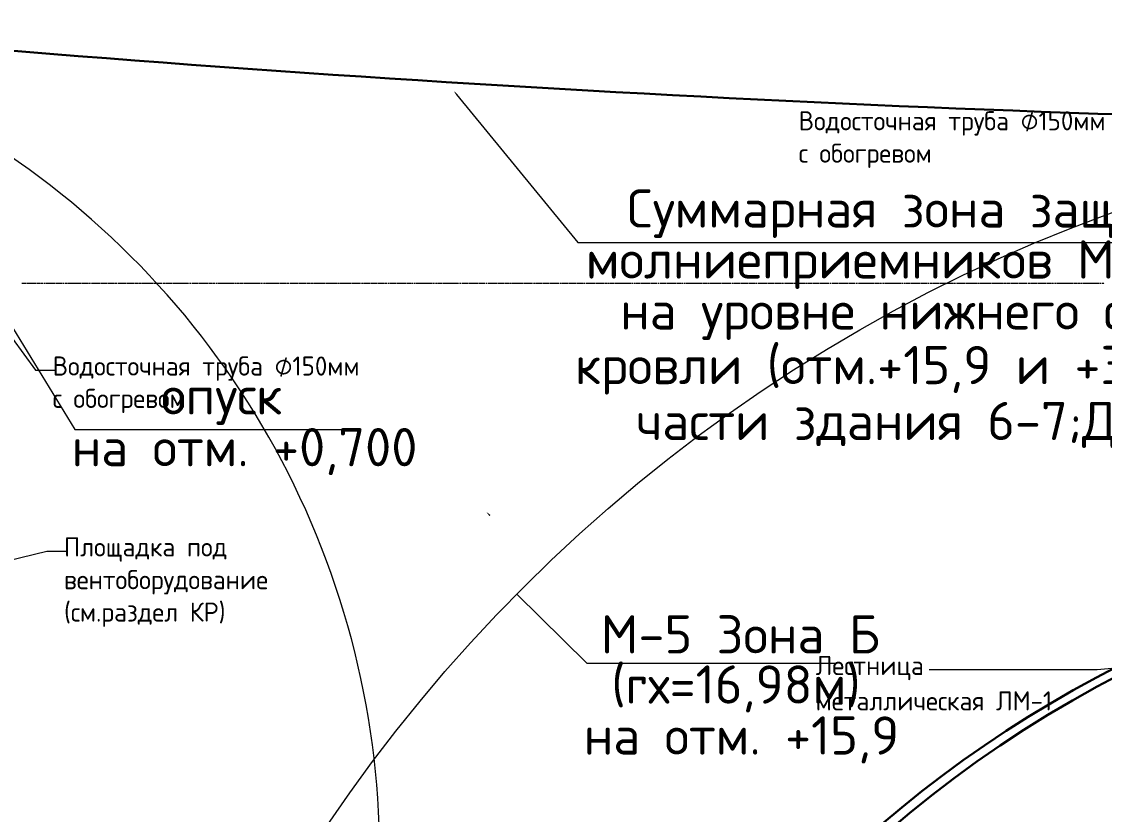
# Model space of a CAD drawing. Header units: millimetres. Extents: x -42533 to 645315, y 3457 to 82611.
# Drawn here: x 575676 to 587005, y 49558 to 57856 of the extents above; entities that cross this region are included whole.
import ezdxf

# ---------------------------------------------------------------- set-up
doc = ezdxf.new("R2010")
doc.units = ezdxf.units.MM
for name, color, linetype, true_color in [('PDF _!ЭОМ.Молниезащита', 7, 'Continuous', 0x954a95), ('PDF _Аннотация', 7, 'Continuous', 0xbababa), ('PDF _Оси', 7, 'Continuous', 0xbababa)]:
    doc.layers.add(name, color=color, linetype=linetype, true_color=true_color)
doc.layers.add('PDF _Текст', color=7, linetype='Continuous')
doc.styles.add('PDF GOST Common', font='GOST_Common.ttf')
doc.styles.add('PDF ISOCPEUR', font='isocpeur.ttf')

msp = doc.modelspace()

# ---------------------------------------------------------------- linework, layer by layer
at = {"layer": 'PDF _!ЭОМ.Молниезащита', "color": 1, "lineweight": 5}
msp.add_lwpolyline([(580226.2, 57093.2), (581496.8, 55543), (587515.2, 55543)], dxfattribs=at)
at = {"layer": 'PDF _!ЭОМ.Молниезащита', "color": 251, "lineweight": 5, "true_color": 0x545454}
msp.add_lwpolyline([(575541.9, 54717.1), (576232.3, 53586.3), (579129.3, 53586.3)], dxfattribs=at)
at = {"layer": 'PDF _!ЭОМ.Молниезащита', "lineweight": 30}
msp.add_lwpolyline([(602328.6, 32105.7, 0.3593242), (602417.4, 47908.9, 0.3595602), (586922.3, 50989.1, 0.3626955), (581016.9, 36470.7)], format="xyb", dxfattribs=at)
at = {"layer": 'PDF _!ЭОМ.Молниезащита', "lineweight": 5}
msp.add_lwpolyline([(580856.6, 51864.4), (581590, 51140), (584199, 51140)], dxfattribs=at)
at = {"layer": 'PDF _!ЭОМ.Молниезащита', "lineweight": 13}
msp.add_circle((592805, 40061.1), 16795.3, dxfattribs=at)
at = {"layer": 'PDF _!ЭОМ.Молниезащита', "color": 116, "lineweight": 30, "true_color": 0x136734}
msp.add_circle((592805, 40061.1), 12322.7, dxfattribs=at)
at = {"layer": 'PDF _!ЭОМ.Молниезащита', "color": 1, "lineweight": 30}
msp.add_arc((595348.6, 300450.4), 243703.7, 264.53249, 268.9987, dxfattribs=at)
at = {"layer": 'PDF _!ЭОМ.Молниезащита', "lineweight": 13}
msp.add_arc((570543.1, 49117.8), 8879.4, 323.06946, 79.59046, dxfattribs=at)
at = {"layer": 'PDF _!ЭОМ.Молниезащита', "color": 1, "transparency": 33554559}
msp.add_solid([(580222, 57088.9), (580196.6, 57131.3), (580234.7, 57097.4)], dxfattribs=at)
at = {"layer": 'PDF _!ЭОМ.Молниезащита', "transparency": 33554559}
msp.add_solid([(580569.3, 52679.9), (580539.6, 52722.3), (580582, 52692.6)], dxfattribs=at)
at = {"layer": 'PDF _Аннотация', "color": 8, "lineweight": 9}
for points in [[(575084.5, 55212.7), (575821.4, 54208.9), (576020.5, 54208.9)], [(570912.7, 51087.4), (575940, 52311.4), (576139.1, 52311.4)], [(588311.5, 51197.6), (586930.8, 51070.5), (586401.3, 51070.5), (585173.1, 51070.5)]]:
    msp.add_lwpolyline(points, dxfattribs=at)
at = {"layer": 'PDF _Оси', "color": 8, "lineweight": 9}
for points in [[(575677.4, 55119.5), (575698.6, 55119.5)], [(575702.9, 55119.5), (575724, 55119.5)], [(575728.3, 55119.5), (575749.4, 55119.5)], [(575753.7, 55119.5), (575774.9, 55119.5)], [(575779.1, 55119.5), (575800.3, 55119.5)], [(575804.5, 55119.5), (575825.7, 55119.5)], [(575829.9, 55119.5), (575851.1, 55119.5)], [(575855.3, 55119.5), (575872.3, 55119.5)], [(575876.5, 55119.5), (575876.5, 55119.5)], [(575880.7, 55119.5), (575897.7, 55119.5)], [(575901.9, 55119.5), (575901.9, 55119.5)], [(575906.2, 55119.5), (575923.1, 55119.5)], [(575927.3, 55119.5), (575948.5, 55119.5)], [(575952.7, 55119.5), (575973.9, 55119.5)], [(575978.2, 55119.5), (575999.3, 55119.5)], [(576003.6, 55119.5), (576024.7, 55119.5)], [(576029, 55119.5), (576050.2, 55119.5)], [(576054.4, 55119.5), (576075.6, 55119.5)], [(576079.8, 55119.5), (576101, 55119.5)], [(576105.2, 55119.5), (576122.2, 55119.5)], [(576126.4, 55119.5), (576126.4, 55119.5)], [(576130.6, 55119.5), (576147.6, 55119.5)], [(576151.8, 55119.5), (576151.8, 55119.5)], [(576156, 55119.5), (576173, 55119.5)], [(576177.2, 55119.5), (576198.4, 55119.5)], [(576202.6, 55119.5), (576223.8, 55119.5)], [(576228, 55119.5), (576249.2, 55119.5)], [(576253.5, 55119.5), (576274.6, 55119.5)], [(576278.9, 55119.5), (576300, 55119.5)], [(576304.3, 55119.5), (576325.5, 55119.5)], [(576329.7, 55119.5), (576350.9, 55119.5)], [(576355.1, 55119.5), (576372, 55119.5)], [(576376.3, 55119.5), (576376.3, 55119.5)], [(576380.5, 55119.5), (576397.5, 55119.5)], [(576401.7, 55119.5), (576401.7, 55119.5)], [(576405.9, 55119.5), (576422.9, 55119.5)], [(576427.1, 55119.5), (576448.3, 55119.5)], [(576452.5, 55119.5), (576473.7, 55119.5)], [(576477.9, 55119.5), (576499.1, 55119.5)], [(576503.3, 55119.5), (576524.5, 55119.5)], [(576528.8, 55119.5), (576549.9, 55119.5)], [(576554.2, 55119.5), (576575.3, 55119.5)], [(576579.6, 55119.5), (576600.8, 55119.5)], [(576605, 55119.5), (576626.2, 55119.5)], [(576630.4, 55119.5), (576647.3, 55119.5)], [(576651.6, 55119.5), (576651.6, 55119.5)], [(576655.8, 55119.5), (576672.8, 55119.5)], [(576677, 55119.5), (576677, 55119.5)], [(576681.2, 55119.5), (576698.2, 55119.5)], [(576702.4, 55119.5), (576723.6, 55119.5)], [(576727.8, 55119.5), (576749, 55119.5)], [(576753.2, 55119.5), (576774.4, 55119.5)], [(576778.6, 55119.5), (576799.8, 55119.5)], [(576804, 55119.5), (576825.2, 55119.5)], [(576829.5, 55119.5), (576850.6, 55119.5)], [(576854.9, 55119.5), (576876, 55119.5)], [(576880.3, 55119.5), (576897.2, 55119.5)], [(576901.5, 55119.5), (576901.5, 55119.5)], [(576905.7, 55119.5), (576922.6, 55119.5)], [(576926.9, 55119.5), (576926.9, 55119.5)], [(576931.1, 55119.5), (576948.1, 55119.5)], [(576952.3, 55119.5), (576973.5, 55119.5)], [(576977.7, 55119.5), (576998.9, 55119.5)], [(577003.1, 55119.5), (577024.3, 55119.5)], [(577028.5, 55119.5), (577049.7, 55119.5)], [(577053.9, 55119.5), (577075.1, 55119.5)], [(577079.3, 55119.5), (577100.5, 55119.5)], [(577104.8, 55119.5), (577125.9, 55119.5)], [(577130.2, 55119.5), (577147.1, 55119.5)], [(577151.3, 55119.5), (577151.3, 55119.5)], [(577155.6, 55119.5), (577172.5, 55119.5)], [(577176.8, 55119.5), (577176.8, 55119.5)], [(577181, 55119.5), (577197.9, 55119.5)], [(577202.2, 55119.5), (577223.3, 55119.5)], [(577227.6, 55119.5), (577248.8, 55119.5)], [(577253, 55119.5), (577274.2, 55119.5)], [(577278.4, 55119.5), (577299.6, 55119.5)], [(577303.8, 55119.5), (577325, 55119.5)], [(577329.2, 55119.5), (577350.4, 55119.5)], [(577354.6, 55119.5), (577375.8, 55119.5)], [(577380.1, 55119.5), (577401.2, 55119.5)], [(577405.5, 55119.5), (577422.4, 55119.5)], [(577426.6, 55119.5), (577426.6, 55119.5)], [(577430.9, 55119.5), (577447.8, 55119.5)], [(577452.1, 55119.5), (577452.1, 55119.5)], [(577456.3, 55119.5), (577473.2, 55119.5)], [(577477.5, 55119.5), (577498.6, 55119.5)], [(577502.9, 55119.5), (577524.1, 55119.5)], [(577528.3, 55119.5), (577549.5, 55119.5)], [(577553.7, 55119.5), (577574.9, 55119.5)], [(577579.1, 55119.5), (577600.3, 55119.5)], [(577604.5, 55119.5), (577625.7, 55119.5)], [(577629.9, 55119.5), (577651.1, 55119.5)], [(577655.4, 55119.5), (577672.3, 55119.5)], [(577676.5, 55119.5), (577676.5, 55119.5)], [(577680.8, 55119.5), (577697.7, 55119.5)], [(577701.9, 55119.5), (577701.9, 55119.5)], [(577706.2, 55119.5), (577723.1, 55119.5)], [(577727.4, 55119.5), (577748.5, 55119.5)], [(577752.8, 55119.5), (577773.9, 55119.5)], [(577778.2, 55119.5), (577799.4, 55119.5)], [(577803.6, 55119.5), (577824.8, 55119.5)], [(577829, 55119.5), (577850.2, 55119.5)], [(577854.4, 55119.5), (577875.6, 55119.5)], [(577879.8, 55119.5), (577901, 55119.5)], [(577905.2, 55119.5), (577922.2, 55119.5)], [(577926.4, 55119.5), (577926.4, 55119.5)], [(577930.7, 55119.5), (577947.6, 55119.5)], [(577951.8, 55119.5), (577951.8, 55119.5)], [(577956.1, 55119.5), (577973, 55119.5)], [(577977.2, 55119.5), (577998.4, 55119.5)], [(578002.7, 55119.5), (578023.8, 55119.5)], [(578028.1, 55119.5), (578049.2, 55119.5)], [(578053.5, 55119.5), (578074.7, 55119.5)], [(578078.9, 55119.5), (578100.1, 55119.5)], [(578104.3, 55119.5), (578125.5, 55119.5)], [(578129.7, 55119.5), (578150.9, 55119.5)], [(578155.1, 55119.5), (578176.3, 55119.5)], [(578180.5, 55119.5), (578197.5, 55119.5)], [(578201.7, 55119.5), (578201.7, 55119.5)], [(578205.9, 55119.5), (578222.9, 55119.5)], [(578227.1, 55119.5), (578227.1, 55119.5)], [(578231.4, 55119.5), (578248.3, 55119.5)], [(578252.5, 55119.5), (578273.7, 55119.5)], [(578277.9, 55119.5), (578299.1, 55119.5)], [(578303.4, 55119.5), (578324.5, 55119.5)], [(578328.8, 55119.5), (578350, 55119.5)], [(578354.2, 55119.5), (578375.4, 55119.5)], [(578379.6, 55119.5), (578400.8, 55119.5)], [(578405, 55119.5), (578426.2, 55119.5)], [(578430.4, 55119.5), (578447.4, 55119.5)], [(578451.6, 55119.5), (578451.6, 55119.5)], [(578455.8, 55119.5), (578472.8, 55119.5)], [(578477, 55119.5), (578477, 55119.5)], [(578481.2, 55119.5), (578498.2, 55119.5)], [(578502.4, 55119.5), (578523.6, 55119.5)], [(578527.8, 55119.5), (578549, 55119.5)], [(578553.2, 55119.5), (578574.4, 55119.5)], [(578578.7, 55119.5), (578599.8, 55119.5)], [(578604.1, 55119.5), (578625.2, 55119.5)], [(578629.5, 55119.5), (578650.7, 55119.5)], [(578654.9, 55119.5), (578676.1, 55119.5)], [(578680.3, 55119.5), (578697.2, 55119.5)], [(578701.5, 55119.5), (578701.5, 55119.5)], [(578705.7, 55119.5), (578722.7, 55119.5)], [(578726.9, 55119.5), (578726.9, 55119.5)], [(578731.1, 55119.5), (578748.1, 55119.5)], [(578752.3, 55119.5), (578773.5, 55119.5)], [(578777.7, 55119.5), (578798.9, 55119.5)], [(578803.1, 55119.5), (578824.3, 55119.5)], [(578828.5, 55119.5), (578849.7, 55119.5)], [(578854, 55119.5), (578875.1, 55119.5)], [(578879.4, 55119.5), (578900.5, 55119.5)], [(578904.8, 55119.5), (578926, 55119.5)], [(578930.2, 55119.5), (578951.4, 55119.5)], [(578955.6, 55119.5), (578972.5, 55119.5)], [(578976.8, 55119.5), (578976.8, 55119.5)], [(578981, 55119.5), (578998, 55119.5)], [(579002.2, 55119.5), (579002.2, 55119.5)], [(579006.4, 55119.5), (579023.4, 55119.5)], [(579027.6, 55119.5), (579048.8, 55119.5)], [(579053, 55119.5), (579074.2, 55119.5)], [(579078.4, 55119.5), (579099.6, 55119.5)], [(579103.8, 55119.5), (579125, 55119.5)], [(579129.3, 55119.5), (579150.4, 55119.5)], [(579154.7, 55119.5), (579175.8, 55119.5)], [(579180.1, 55119.5), (579201.3, 55119.5)], [(579205.5, 55119.5), (579222.4, 55119.5)], [(579226.7, 55119.5), (579226.7, 55119.5)], [(579230.9, 55119.5), (579247.8, 55119.5)], [(579252.1, 55119.5), (579252.1, 55119.5)], [(579256.3, 55119.5), (579273.3, 55119.5)], [(579277.5, 55119.5), (579298.7, 55119.5)], [(579302.9, 55119.5), (579324.1, 55119.5)], [(579328.3, 55119.5), (579349.5, 55119.5)], [(579353.7, 55119.5), (579374.9, 55119.5)], [(579379.1, 55119.5), (579400.3, 55119.5)], [(579404.6, 55119.5), (579425.7, 55119.5)], [(579430, 55119.5), (579451.1, 55119.5)], [(579455.4, 55119.5), (579472.3, 55119.5)], [(579476.6, 55119.5), (579476.6, 55119.5)], [(579480.8, 55119.5), (579497.7, 55119.5)], [(579502, 55119.5), (579502, 55119.5)], [(579506.2, 55119.5), (579523.1, 55119.5)], [(579527.4, 55119.5), (579548.6, 55119.5)], [(579552.8, 55119.5), (579574, 55119.5)], [(579578.2, 55119.5), (579599.4, 55119.5)], [(579603.6, 55119.5), (579624.8, 55119.5)], [(579629, 55119.5), (579650.2, 55119.5)], [(579654.4, 55119.5), (579675.6, 55119.5)], [(579679.8, 55119.5), (579701, 55119.5)], [(579705.3, 55119.5), (579726.4, 55119.5)], [(579730.7, 55119.5), (579747.6, 55119.5)], [(579751.9, 55119.5), (579751.9, 55119.5)], [(579756.1, 55119.5), (579773, 55119.5)], [(579777.3, 55119.5), (579777.3, 55119.5)], [(579781.5, 55119.5), (579798.4, 55119.5)], [(579802.7, 55119.5), (579823.9, 55119.5)], [(579828.1, 55119.5), (579849.3, 55119.5)], [(579853.5, 55119.5), (579874.7, 55119.5)], [(579878.9, 55119.5), (579900.1, 55119.5)], [(579904.3, 55119.5), (579925.5, 55119.5)], [(579929.7, 55119.5), (579950.9, 55119.5)], [(579955.1, 55119.5), (579976.3, 55119.5)], [(579980.6, 55119.5), (579997.5, 55119.5)], [(580001.7, 55119.5), (580001.7, 55119.5)], [(580006, 55119.5), (580022.9, 55119.5)], [(580027.1, 55119.5), (580027.1, 55119.5)], [(580031.4, 55119.5), (580048.3, 55119.5)], [(580052.6, 55119.5), (580073.7, 55119.5)], [(580078, 55119.5), (580099.1, 55119.5)], [(580103.4, 55119.5), (580124.6, 55119.5)], [(580128.8, 55119.5), (580150, 55119.5)], [(580154.2, 55119.5), (580175.4, 55119.5)], [(580179.6, 55119.5), (580200.8, 55119.5)], [(580205, 55119.5), (580226.2, 55119.5)], [(580230.4, 55119.5), (580247.4, 55119.5)], [(580251.6, 55119.5), (580251.6, 55119.5)], [(580255.9, 55119.5), (580272.8, 55119.5)], [(580277, 55119.5), (580277, 55119.5)], [(580281.3, 55119.5), (580298.2, 55119.5)], [(580302.4, 55119.5), (580323.6, 55119.5)], [(580327.9, 55119.5), (580349, 55119.5)], [(580353.3, 55119.5), (580374.4, 55119.5)], [(580378.7, 55119.5), (580399.9, 55119.5)], [(580404.1, 55119.5), (580425.3, 55119.5)], [(580429.5, 55119.5), (580450.7, 55119.5)], [(580454.9, 55119.5), (580476.1, 55119.5)], [(580480.3, 55119.5), (580501.5, 55119.5)], [(580505.7, 55119.5), (580522.7, 55119.5)], [(580526.9, 55119.5), (580526.9, 55119.5)], [(580531.2, 55119.5), (580548.1, 55119.5)], [(580552.3, 55119.5), (580552.3, 55119.5)], [(580556.6, 55119.5), (580573.5, 55119.5)], [(580577.7, 55119.5), (580598.9, 55119.5)], [(580603.2, 55119.5), (580624.3, 55119.5)], [(580628.6, 55119.5), (580649.7, 55119.5)], [(580654, 55119.5), (580675.2, 55119.5)], [(580679.4, 55119.5), (580700.6, 55119.5)], [(580704.8, 55119.5), (580726, 55119.5)], [(580730.2, 55119.5), (580751.4, 55119.5)], [(580755.6, 55119.5), (580772.6, 55119.5)], [(580776.8, 55119.5), (580776.8, 55119.5)], [(580781, 55119.5), (580798, 55119.5)], [(580802.2, 55119.5), (580802.2, 55119.5)], [(580806.5, 55119.5), (580823.4, 55119.5)], [(580827.6, 55119.5), (580848.8, 55119.5)], [(580853, 55119.5), (580874.2, 55119.5)], [(580878.5, 55119.5), (580899.6, 55119.5)], [(580903.9, 55119.5), (580925, 55119.5)], [(580929.3, 55119.5), (580950.5, 55119.5)], [(580954.7, 55119.5), (580975.9, 55119.5)], [(580980.1, 55119.5), (581001.3, 55119.5)], [(581005.5, 55119.5), (581022.5, 55119.5)], [(581026.7, 55119.5), (581026.7, 55119.5)], [(581030.9, 55119.5), (581047.9, 55119.5)], [(581052.1, 55119.5), (581052.1, 55119.5)], [(581056.3, 55119.5), (581073.3, 55119.5)], [(581077.5, 55119.5), (581098.7, 55119.5)], [(581102.9, 55119.5), (581124.1, 55119.5)], [(581128.3, 55119.5), (581149.5, 55119.5)], [(581153.8, 55119.5), (581174.9, 55119.5)], [(581179.2, 55119.5), (581200.3, 55119.5)], [(581204.6, 55119.5), (581225.8, 55119.5)], [(581230, 55119.5), (581251.2, 55119.5)], [(581255.4, 55119.5), (581276.6, 55119.5)], [(581280.8, 55119.5), (581297.8, 55119.5)], [(581302, 55119.5), (581302, 55119.5)], [(581306.2, 55119.5), (581323.2, 55119.5)], [(581327.4, 55119.5), (581327.4, 55119.5)], [(581331.6, 55119.5), (581348.6, 55119.5)], [(581352.8, 55119.5), (581374, 55119.5)], [(581378.2, 55119.5), (581399.4, 55119.5)], [(581403.6, 55119.5), (581424.8, 55119.5)], [(581429, 55119.5), (581450.2, 55119.5)], [(581454.5, 55119.5), (581475.6, 55119.5)], [(581479.9, 55119.5), (581501, 55119.5)], [(581505.3, 55119.5), (581526.5, 55119.5)], [(581530.7, 55119.5), (581547.6, 55119.5)], [(581551.9, 55119.5), (581551.9, 55119.5)], [(581556.1, 55119.5), (581573.1, 55119.5)], [(581577.3, 55119.5), (581577.3, 55119.5)], [(581581.5, 55119.5), (581598.5, 55119.5)], [(581602.7, 55119.5), (581623.9, 55119.5)], [(581628.1, 55119.5), (581649.3, 55119.5)], [(581653.5, 55119.5), (581674.7, 55119.5)], [(581678.9, 55119.5), (581700.1, 55119.5)], [(581704.3, 55119.5), (581725.5, 55119.5)], [(581729.8, 55119.5), (581750.9, 55119.5)], [(581755.2, 55119.5), (581776.3, 55119.5)], [(581780.6, 55119.5), (581797.5, 55119.5)], [(581801.8, 55119.5), (581801.8, 55119.5)], [(581806, 55119.5), (581822.9, 55119.5)], [(581827.2, 55119.5), (581827.2, 55119.5)], [(581831.4, 55119.5), (581848.3, 55119.5)], [(581852.6, 55119.5), (581873.8, 55119.5)], [(581878, 55119.5), (581899.2, 55119.5)], [(581903.4, 55119.5), (581924.6, 55119.5)], [(581928.8, 55119.5), (581950, 55119.5)], [(581954.2, 55119.5), (581975.4, 55119.5)], [(581979.6, 55119.5), (582000.8, 55119.5)], [(582005.1, 55119.5), (582026.2, 55119.5)], [(582030.5, 55119.5), (582051.6, 55119.5)], [(582055.9, 55119.5), (582072.8, 55119.5)], [(582077.1, 55119.5), (582077.1, 55119.5)], [(582081.3, 55119.5), (582098.2, 55119.5)], [(582102.5, 55119.5), (582102.5, 55119.5)], [(582106.7, 55119.5), (582123.6, 55119.5)], [(582127.9, 55119.5), (582149.1, 55119.5)], [(582153.3, 55119.5), (582174.5, 55119.5)], [(582178.7, 55119.5), (582199.9, 55119.5)], [(582204.1, 55119.5), (582225.3, 55119.5)], [(582229.5, 55119.5), (582250.7, 55119.5)], [(582254.9, 55119.5), (582276.1, 55119.5)], [(582280.4, 55119.5), (582301.5, 55119.5)], [(582305.8, 55119.5), (582322.7, 55119.5)], [(582326.9, 55119.5), (582326.9, 55119.5)], [(582331.2, 55119.5), (582348.1, 55119.5)], [(582352.4, 55119.5), (582352.4, 55119.5)], [(582356.6, 55119.5), (582373.5, 55119.5)], [(582377.8, 55119.5), (582398.9, 55119.5)], [(582403.2, 55119.5), (582424.4, 55119.5)], [(582428.6, 55119.5), (582449.8, 55119.5)], [(582454, 55119.5), (582475.2, 55119.5)], [(582479.4, 55119.5), (582500.6, 55119.5)], [(582504.8, 55119.5), (582526, 55119.5)], [(582530.2, 55119.5), (582551.4, 55119.5)], [(582555.7, 55119.5), (582572.6, 55119.5)], [(582576.8, 55119.5), (582576.8, 55119.5)], [(582581.1, 55119.5), (582598, 55119.5)], [(582602.2, 55119.5), (582602.2, 55119.5)], [(582606.5, 55119.5), (582623.4, 55119.5)], [(582627.7, 55119.5), (582648.8, 55119.5)], [(582653.1, 55119.5), (582674.2, 55119.5)], [(582678.5, 55119.5), (582699.7, 55119.5)], [(582703.9, 55119.5), (582725.1, 55119.5)], [(582729.3, 55119.5), (582750.5, 55119.5)], [(582754.7, 55119.5), (582775.9, 55119.5)], [(582780.1, 55119.5), (582801.3, 55119.5)], [(582805.5, 55119.5), (582826.7, 55119.5)], [(582830.9, 55119.5), (582847.9, 55119.5)], [(582852.1, 55119.5), (582852.1, 55119.5)], [(582856.4, 55119.5), (582873.3, 55119.5)], [(582877.5, 55119.5), (582877.5, 55119.5)], [(582881.8, 55119.5), (582898.7, 55119.5)], [(582902.9, 55119.5), (582924.1, 55119.5)], [(582928.4, 55119.5), (582949.5, 55119.5)], [(582953.8, 55119.5), (582975, 55119.5)], [(582979.2, 55119.5), (583000.4, 55119.5)], [(583004.6, 55119.5), (583025.8, 55119.5)], [(583030, 55119.5), (583051.2, 55119.5)], [(583055.4, 55119.5), (583076.6, 55119.5)], [(583080.8, 55119.5), (583097.8, 55119.5)], [(583102, 55119.5), (583102, 55119.5)], [(583106.2, 55119.5), (583123.2, 55119.5)], [(583127.4, 55119.5), (583127.4, 55119.5)], [(583131.7, 55119.5), (583148.6, 55119.5)], [(583152.8, 55119.5), (583174, 55119.5)], [(583178.2, 55119.5), (583199.4, 55119.5)], [(583203.7, 55119.5), (583224.8, 55119.5)], [(583229.1, 55119.5), (583250.2, 55119.5)], [(583254.5, 55119.5), (583275.7, 55119.5)], [(583279.9, 55119.5), (583301.1, 55119.5)], [(583305.3, 55119.5), (583326.5, 55119.5)], [(583330.7, 55119.5), (583347.7, 55119.5)], [(583351.9, 55119.5), (583351.9, 55119.5)], [(583356.1, 55119.5), (583373.1, 55119.5)], [(583377.3, 55119.5), (583377.3, 55119.5)], [(583381.5, 55119.5), (583398.5, 55119.5)], [(583402.7, 55119.5), (583423.9, 55119.5)], [(583428.1, 55119.5), (583449.3, 55119.5)], [(583453.5, 55119.5), (583474.7, 55119.5)], [(583479, 55119.5), (583500.1, 55119.5)], [(583504.4, 55119.5), (583525.5, 55119.5)], [(583529.8, 55119.5), (583551, 55119.5)], [(583555.2, 55119.5), (583576.4, 55119.5)], [(583580.6, 55119.5), (583601.8, 55119.5)], [(583606, 55119.5), (583623, 55119.5)], [(583627.2, 55119.5), (583627.2, 55119.5)], [(583631.4, 55119.5), (583648.4, 55119.5)], [(583652.6, 55119.5), (583652.6, 55119.5)], [(583656.8, 55119.5), (583673.8, 55119.5)], [(583678, 55119.5), (583699.2, 55119.5)], [(583703.4, 55119.5), (583724.6, 55119.5)], [(583728.8, 55119.5), (583750, 55119.5)], [(583754.3, 55119.5), (583775.4, 55119.5)], [(583779.7, 55119.5), (583800.8, 55119.5)], [(583805.1, 55119.5), (583826.3, 55119.5)], [(583830.5, 55119.5), (583851.7, 55119.5)], [(583855.9, 55119.5), (583872.8, 55119.5)], [(583877.1, 55119.5), (583877.1, 55119.5)], [(583881.3, 55119.5), (583898.3, 55119.5)], [(583902.5, 55119.5), (583902.5, 55119.5)], [(583906.7, 55119.5), (583923.7, 55119.5)], [(583927.9, 55119.5), (583949.1, 55119.5)], [(583953.3, 55119.5), (583974.5, 55119.5)], [(583978.7, 55119.5), (583999.9, 55119.5)], [(584004.1, 55119.5), (584025.3, 55119.5)], [(584029.6, 55119.5), (584050.7, 55119.5)], [(584055, 55119.5), (584076.1, 55119.5)], [(584080.4, 55119.5), (584101.6, 55119.5)], [(584105.8, 55119.5), (584122.7, 55119.5)], [(584127, 55119.5), (584127, 55119.5)], [(584131.2, 55119.5), (584148.1, 55119.5)], [(584152.4, 55119.5), (584152.4, 55119.5)], [(584156.6, 55119.5), (584173.6, 55119.5)], [(584177.8, 55119.5), (584199, 55119.5)], [(584203.2, 55119.5), (584224.4, 55119.5)], [(584228.6, 55119.5), (584249.8, 55119.5)], [(584254, 55119.5), (584275.2, 55119.5)], [(584279.4, 55119.5), (584300.6, 55119.5)], [(584304.8, 55119.5), (584326, 55119.5)], [(584330.3, 55119.5), (584351.4, 55119.5)], [(584355.7, 55119.5), (584376.9, 55119.5)], [(584381.1, 55119.5), (584398, 55119.5)], [(584402.3, 55119.5), (584402.3, 55119.5)], [(584406.5, 55119.5), (584423.4, 55119.5)], [(584427.7, 55119.5), (584427.7, 55119.5)], [(584431.9, 55119.5), (584448.9, 55119.5)], [(584453.1, 55119.5), (584474.3, 55119.5)], [(584478.5, 55119.5), (584499.7, 55119.5)], [(584503.9, 55119.5), (584525.1, 55119.5)], [(584529.3, 55119.5), (584550.5, 55119.5)], [(584554.7, 55119.5), (584575.9, 55119.5)], [(584580.1, 55119.5), (584601.3, 55119.5)], [(584605.6, 55119.5), (584626.7, 55119.5)], [(584631, 55119.5), (584647.9, 55119.5)], [(584652.1, 55119.5), (584652.1, 55119.5)], [(584656.4, 55119.5), (584673.3, 55119.5)], [(584677.6, 55119.5), (584677.6, 55119.5)], [(584681.8, 55119.5), (584698.7, 55119.5)], [(584703, 55119.5), (584724.1, 55119.5)], [(584728.4, 55119.5), (584749.6, 55119.5)], [(584753.8, 55119.5), (584775, 55119.5)], [(584779.2, 55119.5), (584800.4, 55119.5)], [(584804.6, 55119.5), (584825.8, 55119.5)], [(584830, 55119.5), (584851.2, 55119.5)], [(584855.4, 55119.5), (584876.6, 55119.5)], [(584880.9, 55119.5), (584897.8, 55119.5)], [(584902, 55119.5), (584902, 55119.5)], [(584906.3, 55119.5), (584923.2, 55119.5)], [(584927.4, 55119.5), (584927.4, 55119.5)], [(584931.7, 55119.5), (584948.6, 55119.5)], [(584952.9, 55119.5), (584974, 55119.5)], [(584978.3, 55119.5), (584999.4, 55119.5)], [(585003.7, 55119.5), (585024.9, 55119.5)], [(585029.1, 55119.5), (585050.3, 55119.5)], [(585054.5, 55119.5), (585075.7, 55119.5)], [(585079.9, 55119.5), (585101.1, 55119.5)], [(585105.3, 55119.5), (585126.5, 55119.5)], [(585130.7, 55119.5), (585151.9, 55119.5)], [(585156.2, 55119.5), (585173.1, 55119.5)], [(585177.3, 55119.5), (585177.3, 55119.5)], [(585181.6, 55119.5), (585198.5, 55119.5)], [(585202.7, 55119.5), (585202.7, 55119.5)], [(585207, 55119.5), (585223.9, 55119.5)], [(585228.2, 55119.5), (585249.3, 55119.5)], [(585253.6, 55119.5), (585274.7, 55119.5)], [(585279, 55119.5), (585300.2, 55119.5)], [(585304.4, 55119.5), (585325.6, 55119.5)], [(585329.8, 55119.5), (585351, 55119.5)], [(585355.2, 55119.5), (585376.4, 55119.5)], [(585380.6, 55119.5), (585401.8, 55119.5)], [(585406, 55119.5), (585423, 55119.5)], [(585427.2, 55119.5), (585427.2, 55119.5)], [(585431.5, 55119.5), (585448.4, 55119.5)], [(585452.6, 55119.5), (585452.6, 55119.5)], [(585456.9, 55119.5), (585473.8, 55119.5)], [(585478, 55119.5), (585499.2, 55119.5)], [(585503.5, 55119.5), (585524.6, 55119.5)], [(585528.9, 55119.5), (585550, 55119.5)], [(585554.3, 55119.5), (585575.5, 55119.5)], [(585579.7, 55119.5), (585600.9, 55119.5)], [(585605.1, 55119.5), (585626.3, 55119.5)], [(585630.5, 55119.5), (585651.7, 55119.5)], [(585655.9, 55119.5), (585672.9, 55119.5)], [(585677.1, 55119.5), (585677.1, 55119.5)], [(585681.3, 55119.5), (585698.3, 55119.5)], [(585702.5, 55119.5), (585702.5, 55119.5)], [(585706.7, 55119.5), (585723.7, 55119.5)], [(585727.9, 55119.5), (585749.1, 55119.5)], [(585753.3, 55119.5), (585774.5, 55119.5)], [(585778.8, 55119.5), (585799.9, 55119.5)], [(585804.2, 55119.5), (585825.3, 55119.5)], [(585829.6, 55119.5), (585850.8, 55119.5)], [(585855, 55119.5), (585876.2, 55119.5)], [(585880.4, 55119.5), (585901.6, 55119.5)], [(585905.8, 55119.5), (585927, 55119.5)], [(585931.2, 55119.5), (585948.2, 55119.5)], [(585952.4, 55119.5), (585952.4, 55119.5)], [(585956.6, 55119.5), (585973.6, 55119.5)], [(585977.8, 55119.5), (585977.8, 55119.5)], [(585982, 55119.5), (585999, 55119.5)], [(586003.2, 55119.5), (586024.4, 55119.5)], [(586028.6, 55119.5), (586049.8, 55119.5)], [(586054, 55119.5), (586075.2, 55119.5)], [(586079.5, 55119.5), (586100.6, 55119.5)], [(586104.9, 55119.5), (586126, 55119.5)], [(586130.3, 55119.5), (586151.5, 55119.5)], [(586155.7, 55119.5), (586176.9, 55119.5)], [(586181.1, 55119.5), (586198, 55119.5)], [(586202.3, 55119.5), (586202.3, 55119.5)], [(586206.5, 55119.5), (586223.5, 55119.5)], [(586227.7, 55119.5), (586227.7, 55119.5)], [(586231.9, 55119.5), (586248.9, 55119.5)], [(586253.1, 55119.5), (586274.3, 55119.5)], [(586278.5, 55119.5), (586299.7, 55119.5)], [(586303.9, 55119.5), (586325.1, 55119.5)], [(586329.3, 55119.5), (586350.5, 55119.5)], [(586354.8, 55119.5), (586375.9, 55119.5)], [(586380.2, 55119.5), (586401.3, 55119.5)], [(586405.6, 55119.5), (586426.8, 55119.5)], [(586431, 55119.5), (586447.9, 55119.5)], [(586452.2, 55119.5), (586452.2, 55119.5)], [(586456.4, 55119.5), (586473.3, 55119.5)], [(586477.6, 55119.5), (586477.6, 55119.5)], [(586481.8, 55119.5), (586498.8, 55119.5)], [(586503, 55119.5), (586524.2, 55119.5)], [(586528.4, 55119.5), (586549.6, 55119.5)], [(586553.8, 55119.5), (586575, 55119.5)], [(586579.2, 55119.5), (586600.4, 55119.5)], [(586604.6, 55119.5), (586625.8, 55119.5)], [(586630.1, 55119.5), (586651.2, 55119.5)], [(586655.5, 55119.5), (586676.6, 55119.5)], [(586680.9, 55119.5), (586702.1, 55119.5)], [(586706.3, 55119.5), (586723.2, 55119.5)], [(586727.5, 55119.5), (586727.5, 55119.5)], [(586731.7, 55119.5), (586748.6, 55119.5)], [(586752.9, 55119.5), (586752.9, 55119.5)], [(586757.1, 55119.5), (586774.1, 55119.5)], [(586778.3, 55119.5), (586799.5, 55119.5)], [(586803.7, 55119.5), (586824.9, 55119.5)], [(586829.1, 55119.5), (586850.3, 55119.5)], [(586854.5, 55119.5), (586875.7, 55119.5)], [(586879.9, 55119.5), (586901.1, 55119.5)], [(586905.4, 55119.5), (586926.5, 55119.5)], [(586930.8, 55119.5), (586951.9, 55119.5)], [(586956.2, 55119.5), (586973.1, 55119.5)], [(586977.4, 55119.5), (586977.4, 55119.5)], [(586981.6, 55119.5), (586998.5, 55119.5)], [(587002.8, 55119.5), (587002.8, 55119.5)]]:
    msp.add_lwpolyline(points, dxfattribs=at)

# ---------------------------------------------------------------- texts
at = {"layer": 'PDF _Текст', "color": 7, "attachment_point": 4}
for s, insert, char_height, style in [('Водосточная труба ⌀150мм', (583806.6, 56790.2), 200.023, 'PDF GOST Common'), ('с обогревом', (583806.6, 56451.4), 200.023, 'PDF GOST Common'), ('Суммарная зона защиты', (582010.8, 55845.7), 400.051, 'PDF ISOCPEUR'), ('молниеприемников М-1 - М-7', (581578.8, 55312), 400.051, 'PDF ISOCPEUR'), ('на уровне нижнего среза', (581938.8, 54778.4), 400.051, 'PDF ISOCPEUR'), ('кровли (отм.+15,9 и +3,58 (для', (581464.4, 54206.6), 400.051, 'PDF ISOCPEUR'), ('Водосточная труба ⌀150мм', (576000.6, 54223.5), 200.023, 'PDF GOST Common'), ('с обогревом', (576000.6, 53884.6), 200.023, 'PDF GOST Common'), ('опуск', (577135.7, 53888.9), 400.05, 'PDF ISOCPEUR'), ('части здания 6-7;Д-Ж))', (582104, 53634.8), 400.051, 'PDF ISOCPEUR'), ('на отм. +0,700', (576199.6, 53355.2), 400.051, 'PDF ISOCPEUR'), ('Площадка под', (576119.2, 52330.2), 200.023, 'PDF GOST Common'), ('вентоборудование', (576119.2, 51987.1), 200.023, 'PDF GOST Common'), ('(см.раздел КР)', (576119.2, 51648.3), 200.023, 'PDF GOST Common'), ('М-5 Зона Б', (581735.5, 51442.5), 400.05, 'PDF ISOCPEUR'), ('Лестница', (583984.5, 51089.2), 200.02, 'PDF GOST Common'), ('(rх=16,98м)', (581845.6, 50870.7), 400.051, 'PDF ISOCPEUR'), ('металлическая ЛМ-1', (583984.5, 50746.1), 200.023, 'PDF GOST Common'), ('на отм. +15,9', (581557.6, 50337), 400.051, 'PDF ISOCPEUR')]:
    msp.add_mtext(s, dxfattribs=dict(at, insert=insert, char_height=char_height, style=style))

doc.saveas('drawing.dxf')
